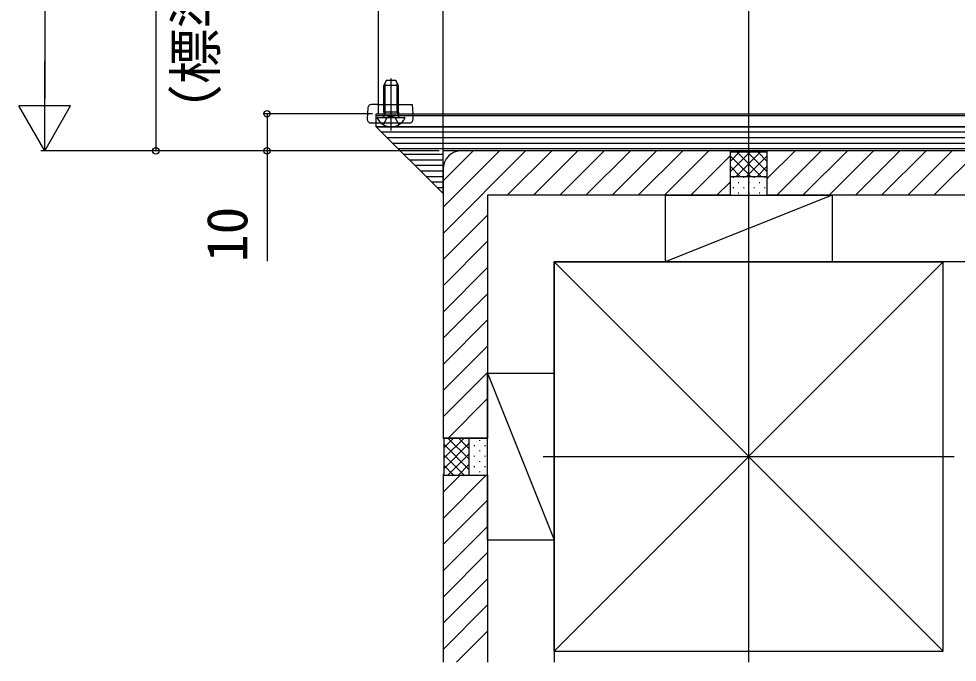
# Model space of a CAD drawing. Units: millimetres, scale not verified. Extents: x -875 to 875, y -1300 to 1292.
# Drawn here: x -363.2 to -109.9, y -48.6 to 125 of the extents above; entities that cross this region are included whole.
import ezdxf
from ezdxf.enums import TextEntityAlignment as Align

# ---------------------------------------------------------------- set-up
doc = ezdxf.new("R2010")
doc.units = ezdxf.units.MM
doc.header["$LTSCALE"] = 8
for name, color, linetype in [('0-4_YKK_12', 2, 'Continuous'), ('0-5_YKK_13', 4, 'Continuous'), ('0-7_YKK_D', 6, 'Continuous'), ('0-9_YSS_K', 3, 'Continuous'), ('0-A_YSS_KE', 3, 'Continuous')]:
    doc.layers.add(name, color=color, linetype=linetype)
doc.styles.add('ＭＳ ゴシック', font='')
doc.styles.get('ＭＳ ゴシック').set_extended_font_data('MS Gothic')

msp = doc.modelspace()

# ---------------------------------------------------------------- linework, layer by layer
at = {"layer": '0-4_YKK_12'}
for p, q in [((-266.227, 944.382), (-266.227, 99.382)), ((-266.227, 99.382), (-66.227, 99.382))]:
    msp.add_line(p, q, dxfattribs=at)
at = {"layer": '0-5_YKK_13'}
for p, q in [((-264.027, 108.382), (-264.727, 106.982)), ((-264.727, 99.782), (-264.727, 106.982)), ((-260.727, 106.982), (-264.727, 106.982)), ((-264.348, 99.782), (-264.348, 107.74)), ((-261.427, 108.382), (-264.027, 108.382)), ((-262.727, 94.882), (-262.727, 108.87)), ((-260.727, 106.982), (-261.427, 108.382)), ((-261.106, 99.782), (-261.106, 107.74)), ((-260.727, 99.782), (-260.727, 106.982)), ((-266.757, 101.882), (-268.011, 101.882)), ((-266.401, 101.882), (-266.757, 101.882)), ((-266.401, 101.882), (-257.063, 101.882)), ((-257.063, 101.882), (-256.91, 99.382)), ((-269.009, 100.943), (-269.192, 97.943)), ((-266.727, 98.882), (-266.727, 99.382)), ((-266.727, 99.382), (-65.727, 99.382)), ((-266.727, 95.882), (-266.727, 98.882)), ((-266.727, 98.882), (-65.727, 98.882)), ((-260.727, 99.782), (-264.727, 99.782)), ((-264.727, 99.782), (-264.583, 98.97)), ((-264.348, 99.782), (-264.588, 98.767)), ((-262.727, 98.841), (-263.872, 98.232)), ((-262.727, 98.841), (-261.582, 98.232)), ((-261.106, 99.782), (-260.866, 98.767)), ((-260.727, 99.782), (-260.872, 98.97)), ((-256.822, 97.943), (-256.91, 99.382)), ((-268.194, 96.882), (-257.82, 96.882)), ((-266.323, 98.382), (-259.132, 98.382)), ((-264.777, 96.417), (-263.872, 98.232)), ((-260.677, 96.417), (-261.582, 98.232)), ((-65.727, 95.882), (-266.727, 95.882)), ((-248.727, 77.882), (-266.727, 95.882)), ((-65.727, 94.382), (-265.227, 94.382)), ((-65.727, 92.882), (-263.727, 92.882)), ((-65.727, 91.382), (-262.227, 91.382)), ((-65.727, 89.882), (-260.727, 89.882)), ((-248.727, 77.882), (-248.727, 89.382)), ((-248.727, 88.382), (-259.227, 88.382)), ((-248.727, 86.882), (-257.727, 86.882)), ((-248.727, 85.382), (-256.227, 85.382)), ((-248.727, 83.882), (-254.727, 83.882)), ((-248.727, 82.382), (-253.227, 82.382)), ((-248.727, 80.882), (-251.727, 80.882)), ((-248.727, 79.382), (-250.227, 79.382))]:
    msp.add_line(p, q, dxfattribs=at)
for points in [[(-266.727, 98.882), (-65.727, 98.882), (-65.727, 99.382)], [(-266.727, 95.882), (-65.727, 95.882), (-65.727, 98.882)], [(-65.727, 95.882), (-65.727, 89.382), (-248.727, 89.382)]]:
    msp.add_lwpolyline(points, dxfattribs=at)
for centre, radius, start, end in [((-268.011, 100.882), 1, 90, 176.5), ((-265.075, 98.882), 0.5, 270, 10.09096), ((-260.38, 98.882), 0.5, 169.90904, 270), ((-268.194, 97.882), 1, 176.5, 270), ((-266.323, 98.228), 0.154, 90, 207.28096), ((-262.727, 100.082), 4.2, 207.28096, 332.71904), ((-259.132, 98.228), 0.154, 332.71904, 90), ((-257.82, 97.882), 1, 270, 3.5)]:
    msp.add_arc(centre, radius, start, end, dxfattribs=at)
at = {"layer": '0-7_YKK_D'}
for p, q in [((-356.227, 830.382), (-356.227, 103.382)), ((-326.227, 204.382), (-326.227, 89.382)), ((-356.227, 89.382), (-356.227, 113.631)), ((-356.227, 89.382), (-363.227, 101.507)), ((-349.227, 101.507), (-363.227, 101.507)), ((-356.227, 89.382), (-349.227, 101.507)), ((-267.727, 99.382), (-297.227, 99.382)), ((-249.727, 89.382), (-357.227, 89.382)), ((-249.727, 89.382), (-327.227, 89.382)), ((-249.727, 89.382), (-297.227, 89.382))]:
    msp.add_line(p, q, dxfattribs=at)
msp.add_lwpolyline([(-296.227, 99.382), (-296.227, 89.382), (-296.227, 59.632)], dxfattribs=at)
for centre in [(-296.227, 99.382), (-326.227, 89.382), (-296.227, 89.382)]:
    msp.add_circle(centre, 0.875, dxfattribs=at)
at = {"layer": '0-9_YSS_K'}
for p, q in [((-248.727, 84.382), (-248.727, 926.882)), ((-166.227, -48.618), (-166.227, 844.382)), ((-248.727, 67.093), (-226.438, 89.382)), ((-248.727, 74.164), (-233.509, 89.382)), ((-248.727, 81.235), (-240.58, 89.382)), ((-171.227, 89.382), (-243.727, 89.382)), ((-231.367, 77.382), (-219.367, 89.382)), ((-224.296, 77.382), (-212.296, 89.382)), ((-217.225, 77.382), (-205.225, 89.382)), ((-210.154, 77.382), (-198.154, 89.382)), ((-203.083, 77.382), (-191.083, 89.382)), ((-196.011, 77.382), (-184.011, 89.382)), ((-188.94, 77.382), (-176.94, 89.382)), ((-171.227, 89.382), (-170.927, 89.082)), ((-171.227, 89.382), (-171.227, 77.382)), ((-171.227, 83.696), (-165.841, 89.082)), ((-171.227, 86.525), (-168.669, 89.082)), ((-170.927, 89.082), (-161.527, 89.082)), ((-169.712, 82.382), (-163.012, 89.082)), ((-169.442, 89.082), (-162.742, 82.382)), ((-166.613, 89.082), (-161.227, 83.696)), ((-163.785, 89.082), (-161.227, 86.525)), ((-161.227, 89.382), (-161.527, 89.082)), ((-161.227, 81.875), (-153.72, 89.382)), ((-16.227, 89.382), (-161.227, 89.382)), ((-161.227, 77.382), (-161.227, 89.382)), ((-158.649, 77.382), (-146.649, 89.382)), ((-151.578, 77.382), (-139.578, 89.382)), ((-144.507, 77.382), (-132.507, 89.382)), ((-137.436, 77.382), (-125.436, 89.382)), ((-130.365, 77.382), (-118.365, 89.382)), ((-123.293, 77.382), (-111.293, 89.382)), ((-116.222, 77.382), (-104.222, 89.382)), ((-181.869, 77.382), (-171.227, 88.025)), ((-171.227, 88.039), (-165.57, 82.382)), ((-166.884, 82.382), (-161.227, 88.039)), ((-248.727, 84.382), (-248.727, 11.882)), ((-171.227, 85.211), (-168.399, 82.382)), ((-164.056, 82.382), (-161.227, 85.211)), ((-161.227, 82.382), (-171.227, 82.382)), ((-170.47, 82.282), (-170.27, 82.282)), ((-167.641, 82.282), (-167.441, 82.282)), ((-164.813, 82.282), (-164.613, 82.282)), ((-161.985, 82.282), (-161.785, 82.282)), ((-174.798, 77.382), (-171.227, 80.953)), ((-170.47, 79.453), (-170.27, 79.453)), ((-169.056, 80.868), (-168.856, 80.868)), ((-167.641, 79.453), (-167.441, 79.453)), ((-166.227, 80.868), (-166.027, 80.868)), ((-164.813, 79.453), (-164.613, 79.453)), ((-163.399, 80.868), (-163.199, 80.868)), ((-161.985, 79.453), (-161.785, 79.453)), ((-236.727, 77.382), (-236.727, 11.882)), ((-171.227, 77.382), (-236.727, 77.382)), ((-188.727, 77.382), (-188.727, 59.382)), ((-143.727, 77.382), (-188.727, 59.382)), ((-169.056, 78.039), (-168.856, 78.039)), ((-166.227, 78.039), (-166.027, 78.039)), ((-163.399, 78.039), (-163.199, 78.039)), ((-16.227, 77.382), (-161.227, 77.382)), ((-248.727, 60.022), (-236.727, 72.022)), ((-248.727, 52.951), (-236.727, 64.951)), ((-218.727, 59.382), (-113.727, 59.382)), ((-218.727, -45.618), (-218.727, 59.382)), ((-218.727, 59.382), (-113.727, -45.618)), ((-113.727, 59.382), (-218.727, -45.618)), ((-188.727, 59.382), (-143.727, 59.382)), ((-248.727, 45.88), (-236.727, 57.88)), ((-248.727, 38.809), (-236.727, 50.809)), ((-248.727, 31.738), (-236.727, 43.738)), ((-248.727, 24.667), (-236.727, 36.667)), ((-248.727, 17.596), (-236.727, 29.596)), ((-236.727, 29.382), (-218.727, -15.618)), ((-218.727, -15.618), (-218.727, 29.382)), ((-247.369, 11.882), (-236.727, 22.525)), ((-248.727, 11.882), (-236.727, 11.882)), ((-248.727, 11.882), (-248.427, 11.582)), ((-248.427, 6.496), (-243.041, 11.882)), ((-248.427, 9.325), (-245.869, 11.882)), ((-248.427, 2.182), (-248.427, 11.582)), ((-248.427, 3.668), (-241.727, 10.368)), ((-241.727, 6.226), (-247.384, 11.882)), ((-241.727, 9.054), (-244.556, 11.882)), ((-241.727, 11.882), (-241.727, 1.882)), ((-241.627, 11.125), (-241.627, 11.325)), ((-238.798, 11.125), (-238.798, 11.325)), ((-241.727, 3.397), (-248.427, 10.097)), ((-241.627, 8.297), (-241.627, 8.497)), ((-240.212, 9.711), (-240.212, 9.911)), ((-238.798, 8.297), (-238.798, 8.497)), ((-237.384, 9.711), (-237.384, 9.911)), ((-243.041, 1.882), (-248.427, 7.269)), ((-247.384, 1.882), (-241.727, 7.539)), ((-241.627, 5.468), (-241.627, 5.668)), ((-240.212, 6.882), (-240.212, 7.082)), ((-238.798, 5.468), (-238.798, 5.668)), ((-237.384, 6.882), (-237.384, 7.082)), ((-221.727, 6.882), (-110.727, 6.882)), ((-245.869, 1.882), (-248.427, 4.44)), ((-244.556, 1.882), (-241.727, 4.711)), ((-241.627, 2.64), (-241.627, 2.84)), ((-240.212, 4.054), (-240.212, 4.254)), ((-238.798, 2.64), (-238.798, 2.84)), ((-237.384, 4.054), (-237.384, 4.254)), ((-248.727, 1.882), (-248.427, 2.182)), ((-248.727, 1.882), (-236.727, 1.882)), ((-248.727, 1.882), (-248.727, -48.618)), ((-248.727, -9.811), (-237.034, 1.882)), ((-248.727, -2.74), (-244.105, 1.882)), ((-236.727, 1.882), (-236.727, -48.618)), ((-248.727, -16.882), (-236.727, -4.882)), ((-248.727, -23.953), (-236.727, -11.953)), ((-236.727, -15.618), (-218.727, -15.618)), ((-248.727, -31.024), (-236.727, -19.024)), ((-248.727, -38.096), (-236.727, -26.096)), ((-248.727, -45.167), (-236.727, -33.167)), ((-245.107, -48.618), (-236.727, -40.238))]:
    msp.add_line(p, q, dxfattribs=at)
for points in [[(-171.227, 89.382), (-171.227, 77.382), (-161.227, 77.382), (-161.227, 89.382)], [(-188.727, 77.382), (-143.727, 77.382), (-143.727, 59.382)], [(-218.727, -45.618), (-113.727, -45.618), (-113.727, 59.382)], [(-236.727, -15.618), (-236.727, 29.382), (-218.727, 29.382)], [(-248.727, 1.882), (-236.727, 1.882), (-236.727, 11.882), (-248.727, 11.882)]]:
    msp.add_lwpolyline(points, dxfattribs=at)
msp.add_arc((-243.727, 84.382), 5, 90, 180, dxfattribs=at)
at = {"layer": '0-A_YSS_KE'}
msp.add_lwpolyline([(-16.227, 59.382), (-218.727, 59.382), (-218.727, -48.618)], dxfattribs=at)

# ---------------------------------------------------------------- texts
at = {"layer": '0-7_YKK_D', "style": 'ＭＳ ゴシック'}
for s, p in [('（標準：115）', (-306.756, 92.38)), ('10', (-298.227, 59.331))]:
    msp.add_text(s, height=11, rotation=90, dxfattribs=at).set_placement(p, align=Align.BOTTOM_LEFT)

doc.saveas('drawing.dxf')
